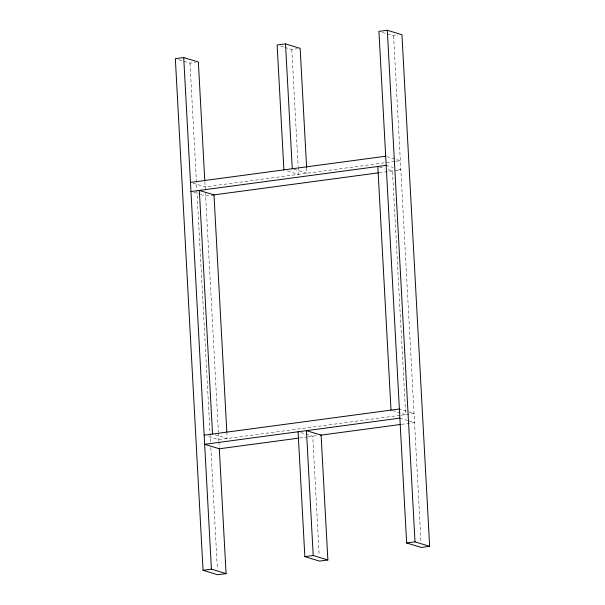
<?xml version="1.0" encoding="UTF-8"?>
<svg xmlns="http://www.w3.org/2000/svg" width="605" height="605" viewBox="0 0 605 605"><rect width="100%" height="100%" fill="white"/><g stroke="black" fill="none" stroke-linecap="round" stroke-linejoin="round"><path stroke-width="0.45" stroke-dasharray="3.02 2.27" d="M183.965 61.302L190 63.139L195.574 62.391M284.894 47.387L291.791 49.489L297.365 48.74M382.375 32.42L393.583 35.839L398.226 35.211M394.74 161.444L205.125 186.877L190.477 182.407M395.67 161.323L400.344 160.696L387.412 156.755M213.988 194.886L205.617 196.012L200.452 194.432M379.35 172.712L400.835 169.831L396.525 168.515M400.018 415.333L218.813 439.638L207.613 436.22M400.956 415.211L414.032 413.457L399.383 408.988M299.634 437.997L307.113 436.999M308.043 436.87L317.383 435.615M401.448 424.347L414.523 422.592L408.496 420.755M280.584 46.071L284.032 47.122M178.793 59.721L183.103 61.037M386.187 165.362L393.084 167.464M379.547 167.01L384.712 168.591M388.16 169.642L392.471 170.95L405.668 414.576L391.874 410.371M293.992 169.287L306.916 173.227L306.614 167.593M287.345 170.928L298.552 174.346L298.197 167.774M193.555 192.329L199.59 194.175M399.875 418.123L407.634 420.49M300.67 432.567L312.732 436.243L319.19 555.466M215.115 434.836L227.177 438.512L226.875 432.87M393.583 35.839L420.982 541.793M291.791 49.489L298.144 166.836M204.845 181.674L218.405 432.106M218.458 433.051L218.874 440.78M218.927 441.718L219.237 447.375M190 63.139L196.837 189.395M196.882 190.333L210.563 442.845M210.812 447.556L217.399 569.093"/><path stroke-width="0.91" d="M204.792 180.736L198.364 62.02L183.716 57.551L175.344 58.67L203.053 570.281L217.702 574.75L226.073 573.631L219.282 448.32M306.614 167.593L300.156 48.37L285.507 43.9L277.135 45.02L283.896 169.876M387.298 30.25L378.927 31.369L406.636 542.98L421.284 547.449L429.656 546.33L401.947 34.719L387.298 30.25L415 541.861L429.656 546.33M190.477 182.407L385.688 156.226M190.968 191.543L386.187 165.362M213.089 195.007L378.42 172.841M204.165 435.169L399.383 408.988M399.875 418.123L204.656 444.304L219.312 448.774L298.704 438.126M320.189 435.245L400.518 424.468M203.053 570.281L211.417 569.161L226.073 573.631M298.084 431.773L304.844 556.63L313.209 555.511L327.865 559.98L321.104 435.124L306.448 430.654L313.209 555.511M406.636 542.98L415 541.861M327.865 559.98L319.493 561.1L304.844 556.63M377.822 166.488L391.011 410.114M285.507 43.9L292.268 168.757M226.822 431.925L213.988 194.886L199.332 190.424L212.529 434.05M183.716 57.551L211.417 569.161"/></g></svg>
